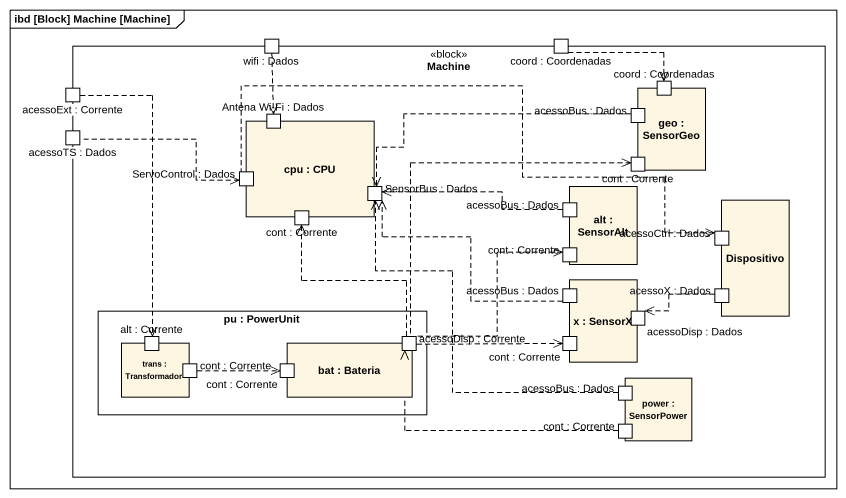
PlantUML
@startuml
mainframe ibd [Block] Machine [Machine]
rectangle Machine <<block>> {
  port "wifi : Dados" as wifi_Dados
  port "coord : Coordenadas" as coord_Coordenadas
  port "acessoExt : Corrente" as acessoExt_Corrente
  rectangle "geo : SensorGeo" as geo {
    port "coord : Coordenadas" as coord_Coordenadas_2
    port "acessoBus : Dados" as acessoBus_Dados
    port "cont : Corrente" as cont_Corrente
  }
  port "acessoTS : Dados" as acessoTS_Dados
  rectangle "cpu : CPU" as cpu {
    port "Antena Wi-Fi : Dados" as Antena_Wi_Fi_Dados
    port "ServoControl : Dados" as ServoControl_Dados
    port "cont : Corrente" as cont_Corrente_2
    port "SensorBus : Dados" as SensorBus_Dados
  }
  rectangle "alt : SensorAlt" as alt_ {
    port "acessoBus : Dados" as acessoBus_Dados_2
    port "cont : Corrente" as cont_Corrente_3
  }
  rectangle Dispositivo {
    port "acessoCtrl : Dados" as acessoCtrl_Dados
    port "acessoX : Dados" as acessoX_Dados
  }
  rectangle "pu : PowerUnit" as pu {
    rectangle "trans : Transformador" as trans {
      port "alt : Corrente" as alt_Corrente
      port "cont : Corrente" as cont_Corrente_5
    }
    rectangle "bat : Bateria" as bat {
      port "acessoDisp : Corrente" as acessoDisp_Corrente
      port "cont : Corrente" as cont_Corrente_6
    }
  }
  rectangle "x : SensorX" as x_ {
    port "acessoBus : Dados" as acessoBus_Dados_3
    port "acessoDisp : Dados" as acessoDisp_Dados
    port "cont : Corrente" as cont_Corrente_4
  }
  rectangle "power : SensorPower" as power {
    port "acessoBus : Dados" as acessoBus_Dados_4
    port "cont : Corrente" as cont_Corrente_7
  }
}
wifi_Dados ..> Antena_Wi_Fi_Dados
coord_Coordenadas .right.> coord_Coordenadas_2
acessoExt_Corrente ..> alt_Corrente
acessoBus_Dados .left.> SensorBus_Dados
ServoControl_Dados <.left. acessoTS_Dados
cont_Corrente <.. acessoDisp_Corrente
acessoBus_Dados_2 .left.> SensorBus_Dados
cont_Corrente_3 <.left. acessoDisp_Corrente
acessoCtrl_Dados <.left. ServoControl_Dados
acessoBus_Dados_3 .left.> SensorBus_Dados
acessoX_Dados .left.> acessoDisp_Dados
acessoDisp_Corrente .up.> cont_Corrente_2
cont_Corrente_4 <.left. acessoDisp_Corrente
cont_Corrente_5 .right.> cont_Corrente_6
acessoBus_Dados_4 .up.> SensorBus_Dados
cont_Corrente_7 .left.> acessoDisp_Corrente
@enduml
